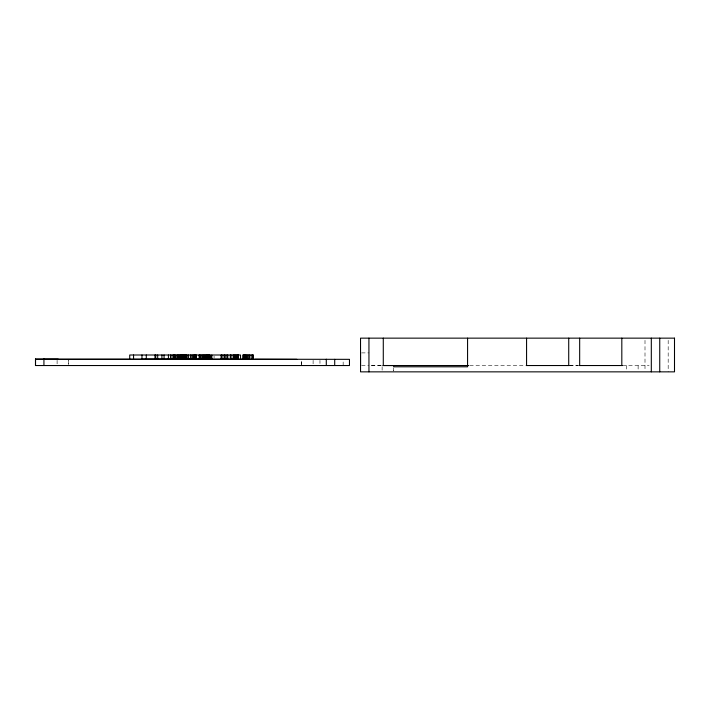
<?xml version="1.0" encoding="UTF-8"?>
<svg xmlns="http://www.w3.org/2000/svg" width="710" height="710" viewBox="0 0 710 710"><rect width="100%" height="100%" fill="white"/><g stroke="black" fill="none" stroke-linecap="round" stroke-linejoin="round"><path stroke-width="0.53" stroke-dasharray="3.55 2.66" d="M68.684 363.609L68.684 360.361L68.684 364.692M319.97 363.476L319.97 360.378M343.152 365.535L343.152 360.378M393.713 367.851L393.713 371.01L393.713 368.827M381.084 365.517L370.061 365.535L381.137 365.535M361.594 352.897L368.952 352.897M361.585 365.535L368.952 365.535M469.754 365.508L525.48 365.499M569.376 365.535L578.233 365.535M622.519 365.535L649.126 365.535M569.81 365.499L578.579 365.535M668.181 340.321L668.181 371.854M645 340.321L645 369.679M638.139 365.535L638.112 369.919M626.584 365.535L626.557 371.01M382.122 366.635L382.122 371.01M313.119 360.307L313.092 364.692M214.074 356.047L214.074 358.159M57.102 360.307L57.102 364.692M301.555 364.692L301.555 360.307L301.528 364.692"/><path stroke-width="1.06" d="M231.07 355L231.07 359.216L349.471 359.34L349.471 365.535L35.5 365.535L35.518 359.34L230.306 359.216L230.306 355M43.931 359.216L243.69 359.26L243.77 355L243.681 359.216M326.289 365.535L326.289 359.216M334.712 365.535L334.721 359.34M360.529 365.535L360.538 352.897M35.509 359.216L58.264 359.189M254.65 359.26L296.789 359.34M253.124 355L242.74 355L242.74 359.216M35.518 359.34L43.922 359.349M382.903 365.535L468.609 365.535M526.19 365.535L569.376 365.535M579.342 365.535L622.519 365.535M142.55 359.251L201.551 359.18M659.75 338.146L659.741 371.854M651.31 338.146L651.31 371.854M621.818 338.146L621.818 365.535M579.671 338.146L579.671 365.535M568.719 338.146L568.719 365.499M526.572 338.146L526.572 365.499M467.57 338.146L467.57 366.804L393.713 366.795L393.713 365.535L383.285 365.508L383.285 338.146M368.952 338.146L368.952 371.854M253.071 355L253.071 359.216M252.84 355L252.84 359.216M252.476 355L252.476 359.216M251.109 355L251.109 359.216M249.458 355L249.458 359.216M248.243 355L248.243 359.216M247.142 355L247.142 359.216M246.157 355L246.157 359.216M245.296 355L245.296 359.216M244.586 355L244.586 359.216M244.089 355L244.089 359.216M240.521 359.216L240.521 355L211.491 355L211.491 359.216M238.427 355L238.427 359.216M238.329 355L238.329 359.216M238.045 355L238.045 359.216M237.548 355L237.548 359.216M236.794 355L236.794 359.216M235.844 355L235.844 359.216M234.93 355L234.93 359.216M234.034 355L234.034 359.216M233.164 355L233.164 359.216M227.777 355L227.777 359.216M226.872 355L226.872 359.216M224.919 355L224.919 359.216M224.768 355L224.768 359.216M222.94 355L222.94 359.216M221.369 355L221.369 359.216M221.227 355L221.227 359.216M211.82 355L211.82 359.216M210.515 359.216L210.515 355L129.717 355L129.717 359.216M209.947 355L209.947 359.216M209.645 355L209.645 359.216M209.503 355L209.503 359.216M209.139 355L209.139 359.216M208.9 355L208.9 359.216M208.074 355L208.074 359.216M207.409 355L207.409 359.216M206.867 355L206.867 359.216M206.468 355L206.468 359.216M206.202 355L206.202 359.216M205.27 355L205.27 359.216M204.347 355L204.347 359.216M203.451 355L203.451 359.216M202.572 355L202.572 359.216M201.258 355L201.258 359.216M200.184 355L200.184 359.216M199.634 355L199.634 359.216M199.341 355L199.474 359.216M199.244 355L199.297 359.216M196.102 355L196.173 359.216M195.889 355L195.889 359.216M195.49 355L195.49 359.216M194.833 355L194.833 359.216M194.052 355L194.052 359.216M193.084 355L193.084 359.216M191.922 355L191.922 359.216M190.564 355L190.564 359.216M188.585 355L188.585 359.216M186.961 355L186.934 359.216M186.695 355L186.695 359.216M186.419 355L186.419 359.216M186.206 355L186.206 359.216M186.038 355L186.082 359.216M185.736 355L185.825 359.216M184.707 355L184.707 359.216M184.023 355L184.023 359.216M183.872 355L183.872 359.216M183.269 355L183.269 359.216M182.443 355L182.443 359.216M181.778 355L181.778 359.216M181.245 355L181.245 359.216M180.846 355L180.846 359.216M180.571 355L180.571 359.216M179.639 355L179.639 359.216M178.725 355L178.725 359.216M177.828 355L177.828 359.216M176.941 355L176.941 359.216M175.627 355L175.627 359.216M174.562 355L174.562 359.216M174.012 355L174.012 359.216M173.852 355L173.817 359.216M173.71 355L173.613 359.216M172.051 355L172.051 359.216M170.498 355L170.498 359.216M168.412 355L168.412 359.216M164.072 355L164.072 359.216M161.907 355L161.907 359.216M157.691 355L157.691 359.216M155.774 355L155.774 359.216M154.984 355L154.984 359.216M146.296 355L146.296 359.216M141.973 355L141.973 359.216M133.551 355L133.551 359.216M43.931 358.905L43.931 365.535M35.5 358.905L35.5 365.535M674.5 338.146L360.529 338.146L360.547 371.854L674.5 371.854L674.5 338.146"/></g></svg>
